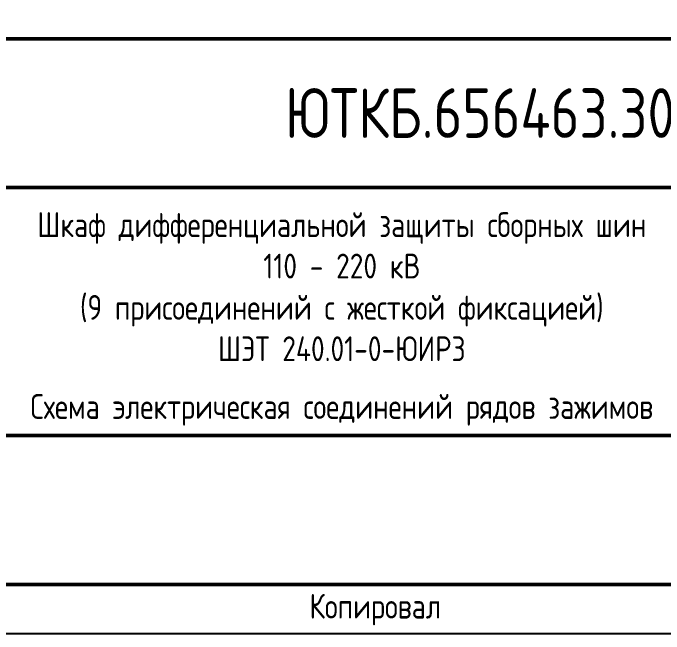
# Model space of a CAD drawing. Header units: millimetres. Extents: x -1245 to 5086, y -99 to 618.
# Drawn here: x 3953.9 to 4019.5, y 0 to 62.6 of the extents above; entities that cross this region are included whole.
import ezdxf

# ---------------------------------------------------------------- set-up
doc = ezdxf.new("R2010")
doc.units = ezdxf.units.MM
doc.styles.add('Gost_type_A', font='GOST_A.TTF')

# ---------------------------------------------------------------- blocks, each defined once
blk = doc.blocks.new('Штамп большой нижний')
at = {"lineweight": 50}
for points in [[(-120, 55), (0, 55), (0, 40), (-120, 40)], [(-120, 40), (-50, 40), (-50, 15), (-120, 15)], [(-120, 15), (-50, 15), (-50, 0), (-120, 0)]]:
    blk.add_lwpolyline(points, close=True, dxfattribs=at)
at = {"insert": (-75, -2.535), "char_height": 2.5, "width": 13.12023, "attachment_point": 6, "style": 'Gost_type_A'}
blk.add_mtext('Копировал', dxfattribs=at)

msp = doc.modelspace()

# ---------------------------------------------------------------- linework, layer by layer
msp.add_lwpolyline([(4077, 420), (4077, 0), (3780, 0), (3780, 420)], close=True)
at = {"lineweight": 50}
msp.add_lwpolyline([(4072, 415), (4072, 5), (3800, 5), (3800, 415)], close=True, dxfattribs=at)

# ---------------------------------------------------------------- block references
msp.add_blockref('Штамп большой нижний', (4072, 5))

# ---------------------------------------------------------------- texts
at = {"style": 'Gost_type_A'}
for s, insert, char_height, width, attachment_point in [('ЮТКБ.656463.300-001Э4.1', (4012, 52.5), 5, 120, 5), ('Шкаф дифференциальной защиты сборных шин\\P110 - 220 кВ\\P(9 присоединений с жесткой фиксацией) \\PШЭТ 240.01-0-ЮИРЗ ', (3987, 35), 2.5, 68, 5), ('Схема электрическая соединений рядов зажимов', (3987, 21), 2.5, 70, 8)]:
    msp.add_mtext(s, dxfattribs=dict(at, insert=insert, char_height=char_height, width=width, attachment_point=attachment_point))

doc.saveas('drawing.dxf')
